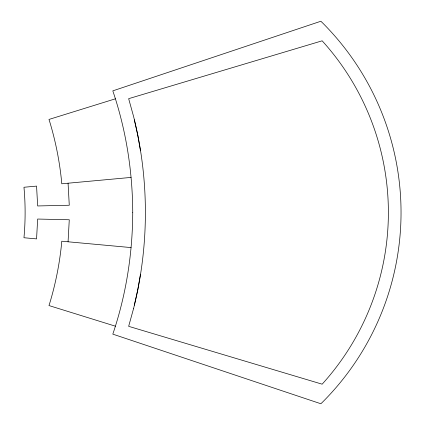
<?xml version="1.0" encoding="UTF-8"?>
<svg xmlns="http://www.w3.org/2000/svg" width="425" height="425" viewBox="0 0 425 425"><rect width="100%" height="100%" fill="white"/><g stroke="black" fill="none" stroke-linecap="round" stroke-linejoin="round"><path stroke-width="0.64" d="M68.064 241.793L69.275 219.762L37.655 219.045L36.566 238.898L23.965 237.74C25.495 220.958 25.495 204.042 23.965 187.26L36.566 186.102L37.655 205.955L69.275 205.238L68.064 183.207M140.484 274.189L137.78 289.781L134.311 305.219M115.435 98.802L48.965 119.441L49.608 121.391A313.868 313.868 0 0 1 61.614 181.735L61.763 183.786L131.07 177.416M131.07 247.584L61.763 241.214L61.614 243.265A313.868 313.868 0 0 1 49.608 303.609L48.965 305.559L115.435 326.198M134.311 119.781L137.78 135.219L140.484 150.811M132.733 212.5C132.568 253.757 126.082 295.051 112.811 334.14L320.848 403.75L322.453 402.22A268.303 268.303 0 0 0 322.453 22.78L320.848 21.25L112.811 90.86C126.082 129.949 132.568 171.243 132.733 212.5M133.519 308.752L128.653 326.326L322.155 384.184A255.648 255.648 0 0 0 322.155 40.816L128.653 98.674L133.519 116.248A396.127 396.127 0 0 1 133.519 308.752"/></g></svg>
